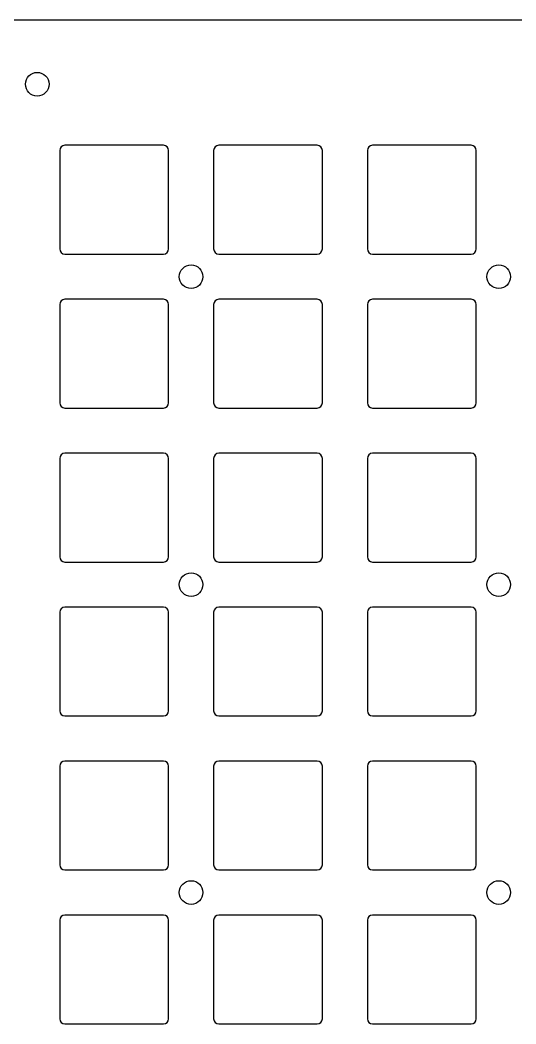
# Model space of a CAD drawing. Header units: millimetres. Extents: x -12 to 188, y -12 to 188.
# Drawn here: x 85.8 to 134.2, y 89.7 to 187.5 of the extents above; entities that cross this region are included whole.
import ezdxf

# ---------------------------------------------------------------- set-up
doc = ezdxf.new("R2010")
doc.units = ezdxf.units.MM
doc.layers.add('Body', color=7, linetype='CONTINUOUS')

msp = doc.modelspace()

# ---------------------------------------------------------------- linework, layer by layer
at = {"layer": 'Body'}
for p, q in [((181.25, 187.5), (-6.25, 187.5)), ((181.25, 187.5, -3), (-6.25, 187.5, -3)), ((181.25, 187.5), (-6.25, 187.5)), ((181.25, 187.5, -3), (-6.25, 187.5, -3)), ((86.35, 181.25), (86.35, 181.25, -3)), ((86.35, 181.25), (86.35, 181.25, -3)), ((99.8, 175.3), (90.2, 175.3)), ((99.8, 175.3, -3), (90.2, 175.3, -3)), ((90.2, 175.3), (90.2, 175.3, -3)), ((99.8, 175.3), (90.2, 175.3)), ((90.2, 175.3), (90.2, 175.3, -3)), ((99.8, 175.3, -3), (90.2, 175.3, -3)), ((99.8, 175.3), (99.8, 175.3, -3)), ((99.8, 175.3), (99.8, 175.3, -3)), ((114.8, 175.3), (105.2, 175.3)), ((114.8, 175.3, -3), (105.2, 175.3, -3)), ((105.2, 175.3), (105.2, 175.3, -3)), ((114.8, 175.3), (105.2, 175.3)), ((105.2, 175.3), (105.2, 175.3, -3)), ((114.8, 175.3, -3), (105.2, 175.3, -3)), ((114.8, 175.3), (114.8, 175.3, -3)), ((114.8, 175.3), (114.8, 175.3, -3)), ((129.8, 175.3), (120.2, 175.3)), ((129.8, 175.3, -3), (120.2, 175.3, -3)), ((120.2, 175.3), (120.2, 175.3, -3)), ((129.8, 175.3), (120.2, 175.3)), ((120.2, 175.3), (120.2, 175.3, -3)), ((129.8, 175.3, -3), (120.2, 175.3, -3)), ((129.8, 175.3), (129.8, 175.3, -3)), ((129.8, 175.3), (129.8, 175.3, -3)), ((89.7, 174.8), (89.7, 165.2)), ((89.7, 174.8, -3), (89.7, 165.2, -3)), ((89.7, 174.8), (89.7, 165.2)), ((89.7, 174.8, -3), (89.7, 165.2, -3)), ((89.7, 174.8), (89.7, 174.8, -3)), ((89.7, 174.8), (89.7, 174.8, -3)), ((100.3, 165.2), (100.3, 174.8)), ((100.3, 165.2, -3), (100.3, 174.8, -3)), ((100.3, 165.2), (100.3, 174.8)), ((100.3, 174.8), (100.3, 174.8, -3)), ((100.3, 165.2, -3), (100.3, 174.8, -3)), ((100.3, 174.8), (100.3, 174.8, -3)), ((104.7, 174.8), (104.7, 165.2)), ((104.7, 174.8, -3), (104.7, 165.2, -3)), ((104.7, 174.8), (104.7, 165.2)), ((104.7, 174.8, -3), (104.7, 165.2, -3)), ((104.7, 174.8), (104.7, 174.8, -3)), ((104.7, 174.8), (104.7, 174.8, -3)), ((115.3, 165.2), (115.3, 174.8)), ((115.3, 165.2, -3), (115.3, 174.8, -3)), ((115.3, 165.2), (115.3, 174.8)), ((115.3, 174.8), (115.3, 174.8, -3)), ((115.3, 165.2, -3), (115.3, 174.8, -3)), ((115.3, 174.8), (115.3, 174.8, -3)), ((119.7, 174.8), (119.7, 165.2)), ((119.7, 174.8, -3), (119.7, 165.2, -3)), ((119.7, 174.8), (119.7, 165.2)), ((119.7, 174.8, -3), (119.7, 165.2, -3)), ((119.7, 174.8), (119.7, 174.8, -3)), ((119.7, 174.8), (119.7, 174.8, -3)), ((130.3, 165.2), (130.3, 174.8)), ((130.3, 165.2, -3), (130.3, 174.8, -3)), ((130.3, 165.2), (130.3, 174.8)), ((130.3, 174.8), (130.3, 174.8, -3)), ((130.3, 165.2, -3), (130.3, 174.8, -3)), ((130.3, 174.8), (130.3, 174.8, -3)), ((89.7, 165.2), (89.7, 165.2, -3)), ((89.7, 165.2), (89.7, 165.2, -3)), ((90.2, 164.7), (99.8, 164.7)), ((90.2, 164.7, -3), (99.8, 164.7, -3)), ((90.2, 164.7), (99.8, 164.7)), ((90.2, 164.7, -3), (99.8, 164.7, -3)), ((90.2, 164.7), (90.2, 164.7, -3)), ((90.2, 164.7), (90.2, 164.7, -3)), ((99.8, 164.7), (99.8, 164.7, -3)), ((99.8, 164.7), (99.8, 164.7, -3)), ((100.3, 165.2), (100.3, 165.2, -3)), ((100.3, 165.2), (100.3, 165.2, -3)), ((104.7, 165.2), (104.7, 165.2, -3)), ((104.7, 165.2), (104.7, 165.2, -3)), ((105.2, 164.7), (114.8, 164.7)), ((105.2, 164.7, -3), (114.8, 164.7, -3)), ((105.2, 164.7), (114.8, 164.7)), ((105.2, 164.7, -3), (114.8, 164.7, -3)), ((105.2, 164.7), (105.2, 164.7, -3)), ((105.2, 164.7), (105.2, 164.7, -3)), ((114.8, 164.7), (114.8, 164.7, -3)), ((114.8, 164.7), (114.8, 164.7, -3)), ((115.3, 165.2), (115.3, 165.2, -3)), ((115.3, 165.2), (115.3, 165.2, -3)), ((119.7, 165.2), (119.7, 165.2, -3)), ((119.7, 165.2), (119.7, 165.2, -3)), ((120.2, 164.7), (129.8, 164.7)), ((120.2, 164.7, -3), (129.8, 164.7, -3)), ((120.2, 164.7), (129.8, 164.7)), ((120.2, 164.7, -3), (129.8, 164.7, -3)), ((120.2, 164.7), (120.2, 164.7, -3)), ((120.2, 164.7), (120.2, 164.7, -3)), ((129.8, 164.7), (129.8, 164.7, -3)), ((129.8, 164.7), (129.8, 164.7, -3)), ((130.3, 165.2), (130.3, 165.2, -3)), ((130.3, 165.2), (130.3, 165.2, -3)), ((103.65, 162.5), (103.65, 162.5, -3)), ((103.65, 162.5), (103.65, 162.5, -3)), ((133.65, 162.5), (133.65, 162.5, -3)), ((133.65, 162.5), (133.65, 162.5, -3)), ((89.7, 159.8), (89.7, 150.2)), ((89.7, 159.8, -3), (89.7, 150.2, -3)), ((89.7, 159.8), (89.7, 150.2)), ((89.7, 159.8, -3), (89.7, 150.2, -3)), ((89.7, 159.8), (89.7, 159.8, -3)), ((89.7, 159.8), (89.7, 159.8, -3)), ((99.8, 160.3), (90.2, 160.3)), ((99.8, 160.3, -3), (90.2, 160.3, -3)), ((90.2, 160.3), (90.2, 160.3, -3)), ((99.8, 160.3), (90.2, 160.3)), ((90.2, 160.3), (90.2, 160.3, -3)), ((99.8, 160.3, -3), (90.2, 160.3, -3)), ((99.8, 160.3), (99.8, 160.3, -3)), ((99.8, 160.3), (99.8, 160.3, -3)), ((100.3, 150.2), (100.3, 159.8)), ((100.3, 150.2, -3), (100.3, 159.8, -3)), ((100.3, 150.2), (100.3, 159.8)), ((100.3, 159.8), (100.3, 159.8, -3)), ((100.3, 150.2, -3), (100.3, 159.8, -3)), ((100.3, 159.8), (100.3, 159.8, -3)), ((104.7, 159.8), (104.7, 150.2)), ((104.7, 159.8, -3), (104.7, 150.2, -3)), ((104.7, 159.8), (104.7, 150.2)), ((104.7, 159.8, -3), (104.7, 150.2, -3)), ((104.7, 159.8), (104.7, 159.8, -3)), ((104.7, 159.8), (104.7, 159.8, -3)), ((114.8, 160.3), (105.2, 160.3)), ((114.8, 160.3, -3), (105.2, 160.3, -3)), ((105.2, 160.3), (105.2, 160.3, -3)), ((114.8, 160.3), (105.2, 160.3)), ((105.2, 160.3), (105.2, 160.3, -3)), ((114.8, 160.3, -3), (105.2, 160.3, -3)), ((114.8, 160.3), (114.8, 160.3, -3)), ((114.8, 160.3), (114.8, 160.3, -3)), ((115.3, 150.2), (115.3, 159.8)), ((115.3, 150.2, -3), (115.3, 159.8, -3)), ((115.3, 150.2), (115.3, 159.8)), ((115.3, 159.8), (115.3, 159.8, -3)), ((115.3, 150.2, -3), (115.3, 159.8, -3)), ((115.3, 159.8), (115.3, 159.8, -3)), ((119.7, 159.8), (119.7, 150.2)), ((119.7, 159.8, -3), (119.7, 150.2, -3)), ((119.7, 159.8), (119.7, 150.2)), ((119.7, 159.8, -3), (119.7, 150.2, -3)), ((119.7, 159.8), (119.7, 159.8, -3)), ((119.7, 159.8), (119.7, 159.8, -3)), ((129.8, 160.3), (120.2, 160.3)), ((129.8, 160.3, -3), (120.2, 160.3, -3)), ((120.2, 160.3), (120.2, 160.3, -3)), ((129.8, 160.3), (120.2, 160.3)), ((120.2, 160.3), (120.2, 160.3, -3)), ((129.8, 160.3, -3), (120.2, 160.3, -3)), ((129.8, 160.3), (129.8, 160.3, -3)), ((129.8, 160.3), (129.8, 160.3, -3)), ((130.3, 150.2), (130.3, 159.8)), ((130.3, 150.2, -3), (130.3, 159.8, -3)), ((130.3, 150.2), (130.3, 159.8)), ((130.3, 159.8), (130.3, 159.8, -3)), ((130.3, 150.2, -3), (130.3, 159.8, -3)), ((130.3, 159.8), (130.3, 159.8, -3)), ((89.7, 150.2), (89.7, 150.2, -3)), ((89.7, 150.2), (89.7, 150.2, -3)), ((90.2, 149.7), (99.8, 149.7)), ((90.2, 149.7, -3), (99.8, 149.7, -3)), ((90.2, 149.7), (99.8, 149.7)), ((90.2, 149.7, -3), (99.8, 149.7, -3)), ((90.2, 149.7), (90.2, 149.7, -3)), ((90.2, 149.7), (90.2, 149.7, -3)), ((99.8, 149.7), (99.8, 149.7, -3)), ((99.8, 149.7), (99.8, 149.7, -3)), ((100.3, 150.2), (100.3, 150.2, -3)), ((100.3, 150.2), (100.3, 150.2, -3)), ((104.7, 150.2), (104.7, 150.2, -3)), ((104.7, 150.2), (104.7, 150.2, -3)), ((105.2, 149.7), (114.8, 149.7)), ((105.2, 149.7, -3), (114.8, 149.7, -3)), ((105.2, 149.7), (114.8, 149.7)), ((105.2, 149.7, -3), (114.8, 149.7, -3)), ((105.2, 149.7), (105.2, 149.7, -3)), ((105.2, 149.7), (105.2, 149.7, -3)), ((114.8, 149.7), (114.8, 149.7, -3)), ((114.8, 149.7), (114.8, 149.7, -3)), ((115.3, 150.2), (115.3, 150.2, -3)), ((115.3, 150.2), (115.3, 150.2, -3)), ((119.7, 150.2), (119.7, 150.2, -3)), ((119.7, 150.2), (119.7, 150.2, -3)), ((120.2, 149.7), (129.8, 149.7)), ((120.2, 149.7, -3), (129.8, 149.7, -3)), ((120.2, 149.7), (129.8, 149.7)), ((120.2, 149.7, -3), (129.8, 149.7, -3)), ((120.2, 149.7), (120.2, 149.7, -3)), ((120.2, 149.7), (120.2, 149.7, -3)), ((129.8, 149.7), (129.8, 149.7, -3)), ((129.8, 149.7), (129.8, 149.7, -3)), ((130.3, 150.2), (130.3, 150.2, -3)), ((130.3, 150.2), (130.3, 150.2, -3)), ((89.7, 144.8), (89.7, 135.2)), ((89.7, 144.8, -3), (89.7, 135.2, -3)), ((89.7, 144.8), (89.7, 135.2)), ((89.7, 144.8, -3), (89.7, 135.2, -3)), ((89.7, 144.8), (89.7, 144.8, -3)), ((89.7, 144.8), (89.7, 144.8, -3)), ((99.8, 145.3), (90.2, 145.3)), ((99.8, 145.3, -3), (90.2, 145.3, -3)), ((90.2, 145.3), (90.2, 145.3, -3)), ((99.8, 145.3), (90.2, 145.3)), ((90.2, 145.3), (90.2, 145.3, -3)), ((99.8, 145.3, -3), (90.2, 145.3, -3)), ((99.8, 145.3), (99.8, 145.3, -3)), ((99.8, 145.3), (99.8, 145.3, -3)), ((100.3, 135.2), (100.3, 144.8)), ((100.3, 135.2, -3), (100.3, 144.8, -3)), ((100.3, 135.2), (100.3, 144.8)), ((100.3, 144.8), (100.3, 144.8, -3)), ((100.3, 135.2, -3), (100.3, 144.8, -3)), ((100.3, 144.8), (100.3, 144.8, -3)), ((104.7, 144.8), (104.7, 135.2)), ((104.7, 144.8, -3), (104.7, 135.2, -3)), ((104.7, 144.8), (104.7, 135.2)), ((104.7, 144.8, -3), (104.7, 135.2, -3)), ((104.7, 144.8), (104.7, 144.8, -3)), ((104.7, 144.8), (104.7, 144.8, -3)), ((114.8, 145.3), (105.2, 145.3)), ((114.8, 145.3, -3), (105.2, 145.3, -3)), ((105.2, 145.3), (105.2, 145.3, -3)), ((114.8, 145.3), (105.2, 145.3)), ((105.2, 145.3), (105.2, 145.3, -3)), ((114.8, 145.3, -3), (105.2, 145.3, -3)), ((114.8, 145.3), (114.8, 145.3, -3)), ((114.8, 145.3), (114.8, 145.3, -3)), ((115.3, 135.2), (115.3, 144.8)), ((115.3, 135.2, -3), (115.3, 144.8, -3)), ((115.3, 135.2), (115.3, 144.8)), ((115.3, 144.8), (115.3, 144.8, -3)), ((115.3, 135.2, -3), (115.3, 144.8, -3)), ((115.3, 144.8), (115.3, 144.8, -3)), ((119.7, 144.8), (119.7, 135.2)), ((119.7, 144.8, -3), (119.7, 135.2, -3)), ((119.7, 144.8), (119.7, 135.2)), ((119.7, 144.8, -3), (119.7, 135.2, -3)), ((119.7, 144.8), (119.7, 144.8, -3)), ((119.7, 144.8), (119.7, 144.8, -3)), ((129.8, 145.3), (120.2, 145.3)), ((129.8, 145.3, -3), (120.2, 145.3, -3)), ((120.2, 145.3), (120.2, 145.3, -3)), ((129.8, 145.3), (120.2, 145.3)), ((120.2, 145.3), (120.2, 145.3, -3)), ((129.8, 145.3, -3), (120.2, 145.3, -3)), ((129.8, 145.3), (129.8, 145.3, -3)), ((129.8, 145.3), (129.8, 145.3, -3)), ((130.3, 135.2), (130.3, 144.8)), ((130.3, 135.2, -3), (130.3, 144.8, -3)), ((130.3, 135.2), (130.3, 144.8)), ((130.3, 144.8), (130.3, 144.8, -3)), ((130.3, 135.2, -3), (130.3, 144.8, -3)), ((130.3, 144.8), (130.3, 144.8, -3)), ((89.7, 135.2), (89.7, 135.2, -3)), ((89.7, 135.2), (89.7, 135.2, -3)), ((100.3, 135.2), (100.3, 135.2, -3)), ((100.3, 135.2), (100.3, 135.2, -3)), ((104.7, 135.2), (104.7, 135.2, -3)), ((104.7, 135.2), (104.7, 135.2, -3)), ((115.3, 135.2), (115.3, 135.2, -3)), ((115.3, 135.2), (115.3, 135.2, -3)), ((119.7, 135.2), (119.7, 135.2, -3)), ((119.7, 135.2), (119.7, 135.2, -3)), ((130.3, 135.2), (130.3, 135.2, -3)), ((130.3, 135.2), (130.3, 135.2, -3)), ((90.2, 134.7), (99.8, 134.7)), ((90.2, 134.7, -3), (99.8, 134.7, -3)), ((90.2, 134.7), (99.8, 134.7)), ((90.2, 134.7, -3), (99.8, 134.7, -3)), ((90.2, 134.7), (90.2, 134.7, -3)), ((90.2, 134.7), (90.2, 134.7, -3)), ((99.8, 134.7), (99.8, 134.7, -3)), ((99.8, 134.7), (99.8, 134.7, -3)), ((105.2, 134.7), (114.8, 134.7)), ((105.2, 134.7, -3), (114.8, 134.7, -3)), ((105.2, 134.7), (114.8, 134.7)), ((105.2, 134.7, -3), (114.8, 134.7, -3)), ((105.2, 134.7), (105.2, 134.7, -3)), ((105.2, 134.7), (105.2, 134.7, -3)), ((114.8, 134.7), (114.8, 134.7, -3)), ((114.8, 134.7), (114.8, 134.7, -3)), ((120.2, 134.7), (129.8, 134.7)), ((120.2, 134.7, -3), (129.8, 134.7, -3)), ((120.2, 134.7), (129.8, 134.7)), ((120.2, 134.7, -3), (129.8, 134.7, -3)), ((120.2, 134.7), (120.2, 134.7, -3)), ((120.2, 134.7), (120.2, 134.7, -3)), ((129.8, 134.7), (129.8, 134.7, -3)), ((129.8, 134.7), (129.8, 134.7, -3)), ((103.65, 132.5), (103.65, 132.5, -3)), ((103.65, 132.5), (103.65, 132.5, -3)), ((133.65, 132.5), (133.65, 132.5, -3)), ((133.65, 132.5), (133.65, 132.5, -3)), ((99.8, 130.3), (90.2, 130.3)), ((99.8, 130.3, -3), (90.2, 130.3, -3)), ((90.2, 130.3), (90.2, 130.3, -3)), ((99.8, 130.3), (90.2, 130.3)), ((90.2, 130.3), (90.2, 130.3, -3)), ((99.8, 130.3, -3), (90.2, 130.3, -3)), ((99.8, 130.3), (99.8, 130.3, -3)), ((99.8, 130.3), (99.8, 130.3, -3)), ((114.8, 130.3), (105.2, 130.3)), ((114.8, 130.3, -3), (105.2, 130.3, -3)), ((105.2, 130.3), (105.2, 130.3, -3)), ((114.8, 130.3), (105.2, 130.3)), ((105.2, 130.3), (105.2, 130.3, -3)), ((114.8, 130.3, -3), (105.2, 130.3, -3)), ((114.8, 130.3), (114.8, 130.3, -3)), ((114.8, 130.3), (114.8, 130.3, -3)), ((129.8, 130.3), (120.2, 130.3)), ((129.8, 130.3, -3), (120.2, 130.3, -3)), ((120.2, 130.3), (120.2, 130.3, -3)), ((129.8, 130.3), (120.2, 130.3)), ((120.2, 130.3), (120.2, 130.3, -3)), ((129.8, 130.3, -3), (120.2, 130.3, -3)), ((129.8, 130.3), (129.8, 130.3, -3)), ((129.8, 130.3), (129.8, 130.3, -3)), ((89.7, 129.8), (89.7, 120.2)), ((89.7, 129.8, -3), (89.7, 120.2, -3)), ((89.7, 129.8), (89.7, 120.2)), ((89.7, 129.8, -3), (89.7, 120.2, -3)), ((89.7, 129.8), (89.7, 129.8, -3)), ((89.7, 129.8), (89.7, 129.8, -3)), ((100.3, 120.2), (100.3, 129.8)), ((100.3, 120.2, -3), (100.3, 129.8, -3)), ((100.3, 120.2), (100.3, 129.8)), ((100.3, 129.8), (100.3, 129.8, -3)), ((100.3, 120.2, -3), (100.3, 129.8, -3)), ((100.3, 129.8), (100.3, 129.8, -3)), ((104.7, 129.8), (104.7, 120.2)), ((104.7, 129.8, -3), (104.7, 120.2, -3)), ((104.7, 129.8), (104.7, 120.2)), ((104.7, 129.8, -3), (104.7, 120.2, -3)), ((104.7, 129.8), (104.7, 129.8, -3)), ((104.7, 129.8), (104.7, 129.8, -3)), ((115.3, 120.2), (115.3, 129.8)), ((115.3, 120.2, -3), (115.3, 129.8, -3)), ((115.3, 120.2), (115.3, 129.8)), ((115.3, 129.8), (115.3, 129.8, -3)), ((115.3, 120.2, -3), (115.3, 129.8, -3)), ((115.3, 129.8), (115.3, 129.8, -3)), ((119.7, 129.8), (119.7, 120.2)), ((119.7, 129.8, -3), (119.7, 120.2, -3)), ((119.7, 129.8), (119.7, 120.2)), ((119.7, 129.8, -3), (119.7, 120.2, -3)), ((119.7, 129.8), (119.7, 129.8, -3)), ((119.7, 129.8), (119.7, 129.8, -3)), ((130.3, 120.2), (130.3, 129.8)), ((130.3, 120.2, -3), (130.3, 129.8, -3)), ((130.3, 120.2), (130.3, 129.8)), ((130.3, 129.8), (130.3, 129.8, -3)), ((130.3, 120.2, -3), (130.3, 129.8, -3)), ((130.3, 129.8), (130.3, 129.8, -3)), ((89.7, 120.2), (89.7, 120.2, -3)), ((89.7, 120.2), (89.7, 120.2, -3)), ((90.2, 119.7), (99.8, 119.7)), ((90.2, 119.7, -3), (99.8, 119.7, -3)), ((90.2, 119.7), (99.8, 119.7)), ((90.2, 119.7, -3), (99.8, 119.7, -3)), ((90.2, 119.7), (90.2, 119.7, -3)), ((90.2, 119.7), (90.2, 119.7, -3)), ((99.8, 119.7), (99.8, 119.7, -3)), ((99.8, 119.7), (99.8, 119.7, -3)), ((100.3, 120.2), (100.3, 120.2, -3)), ((100.3, 120.2), (100.3, 120.2, -3)), ((104.7, 120.2), (104.7, 120.2, -3)), ((104.7, 120.2), (104.7, 120.2, -3)), ((105.2, 119.7), (114.8, 119.7)), ((105.2, 119.7, -3), (114.8, 119.7, -3)), ((105.2, 119.7), (114.8, 119.7)), ((105.2, 119.7, -3), (114.8, 119.7, -3)), ((105.2, 119.7), (105.2, 119.7, -3)), ((105.2, 119.7), (105.2, 119.7, -3)), ((114.8, 119.7), (114.8, 119.7, -3)), ((114.8, 119.7), (114.8, 119.7, -3)), ((115.3, 120.2), (115.3, 120.2, -3)), ((115.3, 120.2), (115.3, 120.2, -3)), ((119.7, 120.2), (119.7, 120.2, -3)), ((119.7, 120.2), (119.7, 120.2, -3)), ((120.2, 119.7), (129.8, 119.7)), ((120.2, 119.7, -3), (129.8, 119.7, -3)), ((120.2, 119.7), (129.8, 119.7)), ((120.2, 119.7, -3), (129.8, 119.7, -3)), ((120.2, 119.7), (120.2, 119.7, -3)), ((120.2, 119.7), (120.2, 119.7, -3)), ((129.8, 119.7), (129.8, 119.7, -3)), ((129.8, 119.7), (129.8, 119.7, -3)), ((130.3, 120.2), (130.3, 120.2, -3)), ((130.3, 120.2), (130.3, 120.2, -3)), ((89.7, 114.8), (89.7, 105.2)), ((89.7, 114.8, -3), (89.7, 105.2, -3)), ((89.7, 114.8), (89.7, 105.2)), ((89.7, 114.8, -3), (89.7, 105.2, -3)), ((89.7, 114.8), (89.7, 114.8, -3)), ((89.7, 114.8), (89.7, 114.8, -3)), ((99.8, 115.3), (90.2, 115.3)), ((99.8, 115.3, -3), (90.2, 115.3, -3)), ((90.2, 115.3), (90.2, 115.3, -3)), ((99.8, 115.3), (90.2, 115.3)), ((90.2, 115.3), (90.2, 115.3, -3)), ((99.8, 115.3, -3), (90.2, 115.3, -3)), ((99.8, 115.3), (99.8, 115.3, -3)), ((99.8, 115.3), (99.8, 115.3, -3)), ((100.3, 105.2), (100.3, 114.8)), ((100.3, 105.2, -3), (100.3, 114.8, -3)), ((100.3, 105.2), (100.3, 114.8)), ((100.3, 114.8), (100.3, 114.8, -3)), ((100.3, 105.2, -3), (100.3, 114.8, -3)), ((100.3, 114.8), (100.3, 114.8, -3)), ((104.7, 114.8), (104.7, 105.2)), ((104.7, 114.8, -3), (104.7, 105.2, -3)), ((104.7, 114.8), (104.7, 105.2)), ((104.7, 114.8, -3), (104.7, 105.2, -3)), ((104.7, 114.8), (104.7, 114.8, -3)), ((104.7, 114.8), (104.7, 114.8, -3)), ((114.8, 115.3), (105.2, 115.3)), ((114.8, 115.3, -3), (105.2, 115.3, -3)), ((105.2, 115.3), (105.2, 115.3, -3)), ((114.8, 115.3), (105.2, 115.3)), ((105.2, 115.3), (105.2, 115.3, -3)), ((114.8, 115.3, -3), (105.2, 115.3, -3)), ((114.8, 115.3), (114.8, 115.3, -3)), ((114.8, 115.3), (114.8, 115.3, -3)), ((115.3, 105.2), (115.3, 114.8)), ((115.3, 105.2, -3), (115.3, 114.8, -3)), ((115.3, 105.2), (115.3, 114.8)), ((115.3, 114.8), (115.3, 114.8, -3)), ((115.3, 105.2, -3), (115.3, 114.8, -3)), ((115.3, 114.8), (115.3, 114.8, -3)), ((119.7, 114.8), (119.7, 105.2)), ((119.7, 114.8, -3), (119.7, 105.2, -3)), ((119.7, 114.8), (119.7, 105.2)), ((119.7, 114.8, -3), (119.7, 105.2, -3)), ((119.7, 114.8), (119.7, 114.8, -3)), ((119.7, 114.8), (119.7, 114.8, -3)), ((129.8, 115.3), (120.2, 115.3)), ((129.8, 115.3, -3), (120.2, 115.3, -3)), ((120.2, 115.3), (120.2, 115.3, -3)), ((129.8, 115.3), (120.2, 115.3)), ((120.2, 115.3), (120.2, 115.3, -3)), ((129.8, 115.3, -3), (120.2, 115.3, -3)), ((129.8, 115.3), (129.8, 115.3, -3)), ((129.8, 115.3), (129.8, 115.3, -3)), ((130.3, 105.2), (130.3, 114.8)), ((130.3, 105.2, -3), (130.3, 114.8, -3)), ((130.3, 105.2), (130.3, 114.8)), ((130.3, 114.8), (130.3, 114.8, -3)), ((130.3, 105.2, -3), (130.3, 114.8, -3)), ((130.3, 114.8), (130.3, 114.8, -3)), ((89.7, 105.2), (89.7, 105.2, -3)), ((89.7, 105.2), (89.7, 105.2, -3)), ((90.2, 104.7), (99.8, 104.7)), ((90.2, 104.7, -3), (99.8, 104.7, -3)), ((90.2, 104.7), (99.8, 104.7)), ((90.2, 104.7, -3), (99.8, 104.7, -3)), ((90.2, 104.7), (90.2, 104.7, -3)), ((90.2, 104.7), (90.2, 104.7, -3)), ((99.8, 104.7), (99.8, 104.7, -3)), ((99.8, 104.7), (99.8, 104.7, -3)), ((100.3, 105.2), (100.3, 105.2, -3)), ((100.3, 105.2), (100.3, 105.2, -3)), ((104.7, 105.2), (104.7, 105.2, -3)), ((104.7, 105.2), (104.7, 105.2, -3)), ((105.2, 104.7), (114.8, 104.7)), ((105.2, 104.7, -3), (114.8, 104.7, -3)), ((105.2, 104.7), (114.8, 104.7)), ((105.2, 104.7, -3), (114.8, 104.7, -3)), ((105.2, 104.7), (105.2, 104.7, -3)), ((105.2, 104.7), (105.2, 104.7, -3)), ((114.8, 104.7), (114.8, 104.7, -3)), ((114.8, 104.7), (114.8, 104.7, -3)), ((115.3, 105.2), (115.3, 105.2, -3)), ((115.3, 105.2), (115.3, 105.2, -3)), ((119.7, 105.2), (119.7, 105.2, -3)), ((119.7, 105.2), (119.7, 105.2, -3)), ((120.2, 104.7), (129.8, 104.7)), ((120.2, 104.7, -3), (129.8, 104.7, -3)), ((120.2, 104.7), (129.8, 104.7)), ((120.2, 104.7, -3), (129.8, 104.7, -3)), ((120.2, 104.7), (120.2, 104.7, -3)), ((120.2, 104.7), (120.2, 104.7, -3)), ((129.8, 104.7), (129.8, 104.7, -3)), ((129.8, 104.7), (129.8, 104.7, -3)), ((130.3, 105.2), (130.3, 105.2, -3)), ((130.3, 105.2), (130.3, 105.2, -3)), ((103.65, 102.5), (103.65, 102.5, -3)), ((103.65, 102.5), (103.65, 102.5, -3)), ((133.65, 102.5), (133.65, 102.5, -3)), ((133.65, 102.5), (133.65, 102.5, -3)), ((89.7, 99.8), (89.7, 90.2)), ((89.7, 99.8, -3), (89.7, 90.2, -3)), ((89.7, 99.8), (89.7, 90.2)), ((89.7, 99.8, -3), (89.7, 90.2, -3)), ((89.7, 99.8), (89.7, 99.8, -3)), ((89.7, 99.8), (89.7, 99.8, -3)), ((99.8, 100.3), (90.2, 100.3)), ((99.8, 100.3, -3), (90.2, 100.3, -3)), ((90.2, 100.3), (90.2, 100.3, -3)), ((99.8, 100.3), (90.2, 100.3)), ((90.2, 100.3), (90.2, 100.3, -3)), ((99.8, 100.3, -3), (90.2, 100.3, -3)), ((99.8, 100.3), (99.8, 100.3, -3)), ((99.8, 100.3), (99.8, 100.3, -3)), ((100.3, 90.2), (100.3, 99.8)), ((100.3, 90.2, -3), (100.3, 99.8, -3)), ((100.3, 90.2), (100.3, 99.8)), ((100.3, 99.8), (100.3, 99.8, -3)), ((100.3, 90.2, -3), (100.3, 99.8, -3)), ((100.3, 99.8), (100.3, 99.8, -3)), ((104.7, 99.8), (104.7, 90.2)), ((104.7, 99.8, -3), (104.7, 90.2, -3)), ((104.7, 99.8), (104.7, 90.2)), ((104.7, 99.8, -3), (104.7, 90.2, -3)), ((104.7, 99.8), (104.7, 99.8, -3)), ((104.7, 99.8), (104.7, 99.8, -3)), ((114.8, 100.3), (105.2, 100.3)), ((114.8, 100.3, -3), (105.2, 100.3, -3)), ((105.2, 100.3), (105.2, 100.3, -3)), ((114.8, 100.3), (105.2, 100.3)), ((105.2, 100.3), (105.2, 100.3, -3)), ((114.8, 100.3, -3), (105.2, 100.3, -3)), ((114.8, 100.3), (114.8, 100.3, -3)), ((114.8, 100.3), (114.8, 100.3, -3)), ((115.3, 90.2), (115.3, 99.8)), ((115.3, 90.2, -3), (115.3, 99.8, -3)), ((115.3, 90.2), (115.3, 99.8)), ((115.3, 99.8), (115.3, 99.8, -3)), ((115.3, 90.2, -3), (115.3, 99.8, -3)), ((115.3, 99.8), (115.3, 99.8, -3)), ((119.7, 99.8), (119.7, 90.2)), ((119.7, 99.8, -3), (119.7, 90.2, -3)), ((119.7, 99.8), (119.7, 90.2)), ((119.7, 99.8, -3), (119.7, 90.2, -3)), ((119.7, 99.8), (119.7, 99.8, -3)), ((119.7, 99.8), (119.7, 99.8, -3)), ((129.8, 100.3), (120.2, 100.3)), ((129.8, 100.3, -3), (120.2, 100.3, -3)), ((120.2, 100.3), (120.2, 100.3, -3)), ((129.8, 100.3), (120.2, 100.3)), ((120.2, 100.3), (120.2, 100.3, -3)), ((129.8, 100.3, -3), (120.2, 100.3, -3)), ((129.8, 100.3), (129.8, 100.3, -3)), ((129.8, 100.3), (129.8, 100.3, -3)), ((130.3, 90.2), (130.3, 99.8)), ((130.3, 90.2, -3), (130.3, 99.8, -3)), ((130.3, 90.2), (130.3, 99.8)), ((130.3, 99.8), (130.3, 99.8, -3)), ((130.3, 90.2, -3), (130.3, 99.8, -3)), ((130.3, 99.8), (130.3, 99.8, -3)), ((89.7, 90.2), (89.7, 90.2, -3)), ((89.7, 90.2), (89.7, 90.2, -3)), ((100.3, 90.2), (100.3, 90.2, -3)), ((100.3, 90.2), (100.3, 90.2, -3)), ((104.7, 90.2), (104.7, 90.2, -3)), ((104.7, 90.2), (104.7, 90.2, -3)), ((115.3, 90.2), (115.3, 90.2, -3)), ((115.3, 90.2), (115.3, 90.2, -3)), ((119.7, 90.2), (119.7, 90.2, -3)), ((119.7, 90.2), (119.7, 90.2, -3)), ((130.3, 90.2), (130.3, 90.2, -3)), ((130.3, 90.2), (130.3, 90.2, -3)), ((90.2, 89.7), (99.8, 89.7)), ((90.2, 89.7, -3), (99.8, 89.7, -3)), ((90.2, 89.7), (99.8, 89.7)), ((90.2, 89.7, -3), (99.8, 89.7, -3)), ((90.2, 89.7), (90.2, 89.7, -3)), ((90.2, 89.7), (90.2, 89.7, -3)), ((99.8, 89.7), (99.8, 89.7, -3)), ((99.8, 89.7), (99.8, 89.7, -3)), ((105.2, 89.7), (114.8, 89.7)), ((105.2, 89.7, -3), (114.8, 89.7, -3)), ((105.2, 89.7), (114.8, 89.7)), ((105.2, 89.7, -3), (114.8, 89.7, -3)), ((105.2, 89.7), (105.2, 89.7, -3)), ((105.2, 89.7), (105.2, 89.7, -3)), ((114.8, 89.7), (114.8, 89.7, -3)), ((114.8, 89.7), (114.8, 89.7, -3)), ((120.2, 89.7), (129.8, 89.7)), ((120.2, 89.7, -3), (129.8, 89.7, -3)), ((120.2, 89.7), (129.8, 89.7)), ((120.2, 89.7, -3), (129.8, 89.7, -3)), ((120.2, 89.7), (120.2, 89.7, -3)), ((120.2, 89.7), (120.2, 89.7, -3)), ((129.8, 89.7), (129.8, 89.7, -3)), ((129.8, 89.7), (129.8, 89.7, -3))]:
    msp.add_line(p, q, dxfattribs=at)
for centre in [(87.5, 181.25), (87.5, 181.25), (87.5, 181.25), (87.5, 181.25), (102.5, 162.5), (102.5, 162.5), (102.5, 162.5), (102.5, 162.5), (132.5, 162.5), (132.5, 162.5), (132.5, 162.5), (132.5, 162.5), (102.5, 132.5), (102.5, 132.5), (102.5, 132.5), (102.5, 132.5), (132.5, 132.5), (132.5, 132.5), (132.5, 132.5), (132.5, 132.5), (102.5, 102.5), (102.5, 102.5), (102.5, 102.5), (102.5, 102.5), (132.5, 102.5), (132.5, 102.5), (132.5, 102.5), (132.5, 102.5)]:
    msp.add_circle(centre, 1.15, dxfattribs=at)
for centre, start, end in [((90.2, 174.8), 90, 180), ((90.2, 174.8, -3), 90, 180), ((90.2, 174.8), 90, 180), ((90.2, 174.8, -3), 90, 180), ((99.8, 174.8), 0, 90), ((99.8, 174.8, -3), 0, 90), ((99.8, 174.8), 0, 90), ((99.8, 174.8, -3), 0, 90), ((105.2, 174.8), 90, 180), ((105.2, 174.8, -3), 90, 180), ((105.2, 174.8), 90, 180), ((105.2, 174.8, -3), 90, 180), ((114.8, 174.8), 0, 90), ((114.8, 174.8, -3), 0, 90), ((114.8, 174.8), 0, 90), ((114.8, 174.8, -3), 0, 90), ((120.2, 174.8), 90, 180), ((120.2, 174.8, -3), 90, 180), ((120.2, 174.8), 90, 180), ((120.2, 174.8, -3), 90, 180), ((129.8, 174.8), 0, 90), ((129.8, 174.8, -3), 0, 90), ((129.8, 174.8), 0, 90), ((129.8, 174.8, -3), 0, 90), ((90.2, 165.2), 180, -90), ((90.2, 165.2, -3), 180, -90), ((90.2, 165.2), 180, -90), ((90.2, 165.2, -3), 180, -90), ((99.8, 165.2), -90, 0), ((99.8, 165.2, -3), -90, 0), ((99.8, 165.2), -90, 0), ((99.8, 165.2, -3), -90, 0), ((105.2, 165.2), 180, -90), ((105.2, 165.2, -3), 180, -90), ((105.2, 165.2), 180, -90), ((105.2, 165.2, -3), 180, -90), ((114.8, 165.2), -90, 0), ((114.8, 165.2, -3), -90, 0), ((114.8, 165.2), -90, 0), ((114.8, 165.2, -3), -90, 0), ((120.2, 165.2), 180, -90), ((120.2, 165.2, -3), 180, -90), ((120.2, 165.2), 180, -90), ((120.2, 165.2, -3), 180, -90), ((129.8, 165.2), -90, 0), ((129.8, 165.2, -3), -90, 0), ((129.8, 165.2), -90, 0), ((129.8, 165.2, -3), -90, 0), ((90.2, 159.8), 90, 180), ((90.2, 159.8, -3), 90, 180), ((90.2, 159.8), 90, 180), ((90.2, 159.8, -3), 90, 180), ((99.8, 159.8), 0, 90), ((99.8, 159.8, -3), 0, 90), ((99.8, 159.8), 0, 90), ((99.8, 159.8, -3), 0, 90), ((105.2, 159.8), 90, 180), ((105.2, 159.8, -3), 90, 180), ((105.2, 159.8), 90, 180), ((105.2, 159.8, -3), 90, 180), ((114.8, 159.8), 0, 90), ((114.8, 159.8, -3), 0, 90), ((114.8, 159.8), 0, 90), ((114.8, 159.8, -3), 0, 90), ((120.2, 159.8), 90, 180), ((120.2, 159.8, -3), 90, 180), ((120.2, 159.8), 90, 180), ((120.2, 159.8, -3), 90, 180), ((129.8, 159.8), 0, 90), ((129.8, 159.8, -3), 0, 90), ((129.8, 159.8), 0, 90), ((129.8, 159.8, -3), 0, 90), ((90.2, 150.2), 180, -90), ((90.2, 150.2, -3), 180, -90), ((90.2, 150.2), 180, -90), ((90.2, 150.2, -3), 180, -90), ((99.8, 150.2), -90, 0), ((99.8, 150.2, -3), -90, 0), ((99.8, 150.2), -90, 0), ((99.8, 150.2, -3), -90, 0), ((105.2, 150.2), 180, -90), ((105.2, 150.2, -3), 180, -90), ((105.2, 150.2), 180, -90), ((105.2, 150.2, -3), 180, -90), ((114.8, 150.2), -90, 0), ((114.8, 150.2, -3), -90, 0), ((114.8, 150.2), -90, 0), ((114.8, 150.2, -3), -90, 0), ((120.2, 150.2), 180, -90), ((120.2, 150.2, -3), 180, -90), ((120.2, 150.2), 180, -90), ((120.2, 150.2, -3), 180, -90), ((129.8, 150.2), -90, 0), ((129.8, 150.2, -3), -90, 0), ((129.8, 150.2), -90, 0), ((129.8, 150.2, -3), -90, 0), ((90.2, 144.8), 90, 180), ((90.2, 144.8, -3), 90, 180), ((90.2, 144.8), 90, 180), ((90.2, 144.8, -3), 90, 180), ((99.8, 144.8), 0, 90), ((99.8, 144.8, -3), 0, 90), ((99.8, 144.8), 0, 90), ((99.8, 144.8, -3), 0, 90), ((105.2, 144.8), 90, 180), ((105.2, 144.8, -3), 90, 180), ((105.2, 144.8), 90, 180), ((105.2, 144.8, -3), 90, 180), ((114.8, 144.8), 0, 90), ((114.8, 144.8, -3), 0, 90), ((114.8, 144.8), 0, 90), ((114.8, 144.8, -3), 0, 90), ((120.2, 144.8), 90, 180), ((120.2, 144.8, -3), 90, 180), ((120.2, 144.8), 90, 180), ((120.2, 144.8, -3), 90, 180), ((129.8, 144.8), 0, 90), ((129.8, 144.8, -3), 0, 90), ((129.8, 144.8), 0, 90), ((129.8, 144.8, -3), 0, 90), ((90.2, 135.2), 180, -90), ((90.2, 135.2, -3), 180, -90), ((90.2, 135.2), 180, -90), ((90.2, 135.2, -3), 180, -90), ((99.8, 135.2), -90, 0), ((99.8, 135.2, -3), -90, 0), ((99.8, 135.2), -90, 0), ((99.8, 135.2, -3), -90, 0), ((105.2, 135.2), 180, -90), ((105.2, 135.2, -3), 180, -90), ((105.2, 135.2), 180, -90), ((105.2, 135.2, -3), 180, -90), ((114.8, 135.2), -90, 0), ((114.8, 135.2, -3), -90, 0), ((114.8, 135.2), -90, 0), ((114.8, 135.2, -3), -90, 0), ((120.2, 135.2), 180, -90), ((120.2, 135.2, -3), 180, -90), ((120.2, 135.2), 180, -90), ((120.2, 135.2, -3), 180, -90), ((129.8, 135.2), -90, 0), ((129.8, 135.2, -3), -90, 0), ((129.8, 135.2), -90, 0), ((129.8, 135.2, -3), -90, 0), ((90.2, 129.8), 90, 180), ((90.2, 129.8, -3), 90, 180), ((90.2, 129.8), 90, 180), ((90.2, 129.8, -3), 90, 180), ((99.8, 129.8), 0, 90), ((99.8, 129.8, -3), 0, 90), ((99.8, 129.8), 0, 90), ((99.8, 129.8, -3), 0, 90), ((105.2, 129.8), 90, 180), ((105.2, 129.8, -3), 90, 180), ((105.2, 129.8), 90, 180), ((105.2, 129.8, -3), 90, 180), ((114.8, 129.8), 0, 90), ((114.8, 129.8, -3), 0, 90), ((114.8, 129.8), 0, 90), ((114.8, 129.8, -3), 0, 90), ((120.2, 129.8), 90, 180), ((120.2, 129.8, -3), 90, 180), ((120.2, 129.8), 90, 180), ((120.2, 129.8, -3), 90, 180), ((129.8, 129.8), 0, 90), ((129.8, 129.8, -3), 0, 90), ((129.8, 129.8), 0, 90), ((129.8, 129.8, -3), 0, 90), ((90.2, 120.2), 180, -90), ((90.2, 120.2, -3), 180, -90), ((90.2, 120.2), 180, -90), ((90.2, 120.2, -3), 180, -90), ((99.8, 120.2), -90, 0), ((99.8, 120.2, -3), -90, 0), ((99.8, 120.2), -90, 0), ((99.8, 120.2, -3), -90, 0), ((105.2, 120.2), 180, -90), ((105.2, 120.2, -3), 180, -90), ((105.2, 120.2), 180, -90), ((105.2, 120.2, -3), 180, -90), ((114.8, 120.2), -90, 0), ((114.8, 120.2, -3), -90, 0), ((114.8, 120.2), -90, 0), ((114.8, 120.2, -3), -90, 0), ((120.2, 120.2), 180, -90), ((120.2, 120.2, -3), 180, -90), ((120.2, 120.2), 180, -90), ((120.2, 120.2, -3), 180, -90), ((129.8, 120.2), -90, 0), ((129.8, 120.2, -3), -90, 0), ((129.8, 120.2), -90, 0), ((129.8, 120.2, -3), -90, 0), ((90.2, 114.8), 90, 180), ((90.2, 114.8, -3), 90, 180), ((90.2, 114.8), 90, 180), ((90.2, 114.8, -3), 90, 180), ((99.8, 114.8), 0, 90), ((99.8, 114.8, -3), 0, 90), ((99.8, 114.8), 0, 90), ((99.8, 114.8, -3), 0, 90), ((105.2, 114.8), 90, 180), ((105.2, 114.8, -3), 90, 180), ((105.2, 114.8), 90, 180), ((105.2, 114.8, -3), 90, 180), ((114.8, 114.8), 0, 90), ((114.8, 114.8, -3), 0, 90), ((114.8, 114.8), 0, 90), ((114.8, 114.8, -3), 0, 90), ((120.2, 114.8), 90, 180), ((120.2, 114.8, -3), 90, 180), ((120.2, 114.8), 90, 180), ((120.2, 114.8, -3), 90, 180), ((129.8, 114.8), 0, 90), ((129.8, 114.8, -3), 0, 90), ((129.8, 114.8), 0, 90), ((129.8, 114.8, -3), 0, 90), ((90.2, 105.2), 180, -90), ((90.2, 105.2, -3), 180, -90), ((90.2, 105.2), 180, -90), ((90.2, 105.2, -3), 180, -90), ((99.8, 105.2), -90, 0), ((99.8, 105.2, -3), -90, 0), ((99.8, 105.2), -90, 0), ((99.8, 105.2, -3), -90, 0), ((105.2, 105.2), 180, -90), ((105.2, 105.2, -3), 180, -90), ((105.2, 105.2), 180, -90), ((105.2, 105.2, -3), 180, -90), ((114.8, 105.2), -90, 0), ((114.8, 105.2, -3), -90, 0), ((114.8, 105.2), -90, 0), ((114.8, 105.2, -3), -90, 0), ((120.2, 105.2), 180, -90), ((120.2, 105.2, -3), 180, -90), ((120.2, 105.2), 180, -90), ((120.2, 105.2, -3), 180, -90), ((129.8, 105.2), -90, 0), ((129.8, 105.2, -3), -90, 0), ((129.8, 105.2), -90, 0), ((129.8, 105.2, -3), -90, 0), ((90.2, 99.8), 90, 180), ((90.2, 99.8, -3), 90, 180), ((90.2, 99.8), 90, 180), ((90.2, 99.8, -3), 90, 180), ((99.8, 99.8), 0, 90), ((99.8, 99.8, -3), 0, 90), ((99.8, 99.8), 0, 90), ((99.8, 99.8, -3), 0, 90), ((105.2, 99.8), 90, 180), ((105.2, 99.8, -3), 90, 180), ((105.2, 99.8), 90, 180), ((105.2, 99.8, -3), 90, 180), ((114.8, 99.8), 0, 90), ((114.8, 99.8, -3), 0, 90), ((114.8, 99.8), 0, 90), ((114.8, 99.8, -3), 0, 90), ((120.2, 99.8), 90, 180), ((120.2, 99.8, -3), 90, 180), ((120.2, 99.8), 90, 180), ((120.2, 99.8, -3), 90, 180), ((129.8, 99.8), 0, 90), ((129.8, 99.8, -3), 0, 90), ((129.8, 99.8), 0, 90), ((129.8, 99.8, -3), 0, 90), ((90.2, 90.2), 180, -90), ((90.2, 90.2, -3), 180, -90), ((90.2, 90.2), 180, -90), ((90.2, 90.2, -3), 180, -90), ((99.8, 90.2), -90, 0), ((99.8, 90.2, -3), -90, 0), ((99.8, 90.2), -90, 0), ((99.8, 90.2, -3), -90, 0), ((105.2, 90.2), 180, -90), ((105.2, 90.2, -3), 180, -90), ((105.2, 90.2), 180, -90), ((105.2, 90.2, -3), 180, -90), ((114.8, 90.2), -90, 0), ((114.8, 90.2, -3), -90, 0), ((114.8, 90.2), -90, 0), ((114.8, 90.2, -3), -90, 0), ((120.2, 90.2), 180, -90), ((120.2, 90.2, -3), 180, -90), ((120.2, 90.2), 180, -90), ((120.2, 90.2, -3), 180, -90), ((129.8, 90.2), -90, 0), ((129.8, 90.2, -3), -90, 0), ((129.8, 90.2), -90, 0), ((129.8, 90.2, -3), -90, 0)]:
    msp.add_arc(centre, 0.5, start, end, dxfattribs=at)

doc.saveas('drawing.dxf')
